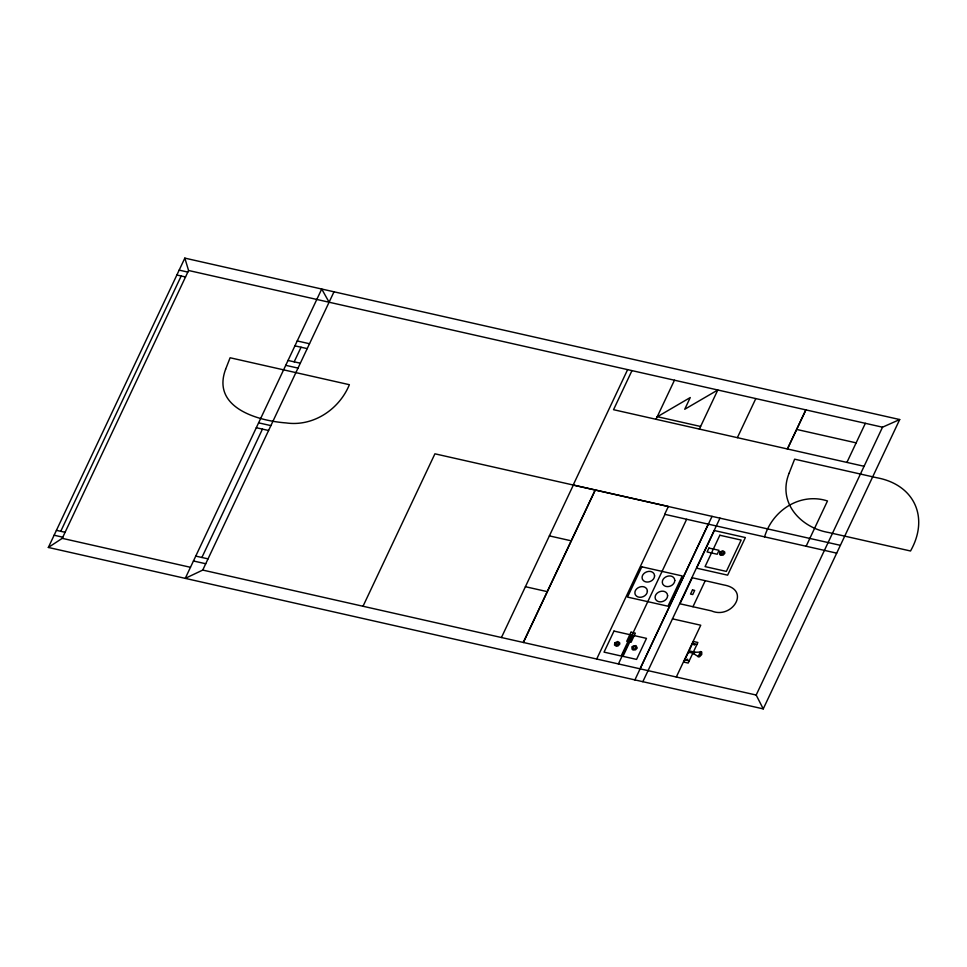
<?xml version="1.0" encoding="UTF-8"?>
<svg xmlns="http://www.w3.org/2000/svg" width="967" height="967" viewBox="0 0 967 967"><rect width="100%" height="100%" fill="white"/><g stroke="black" fill="none" stroke-linecap="round" stroke-linejoin="round"><path stroke-width="1.45" d="M48.35 547.455L184.83 258.116L899.709 419.545L763.241 708.884L48.35 547.455L62.239 538.341L188.577 270.494L184.83 258.116M60.752 531.318L181.192 275.994M201.898 557.476L262.444 429.118M294.173 361.827L301.063 347.238M329.094 302.224L321.721 289.024L185.253 578.363L202.744 570.071L334.002 291.804M363.012 606.261L434.92 453.813L668.354 506.49L664.667 514.299L836.697 553.148M627.619 369.636L573.189 485.035L840.383 545.328M501.438 637.531L573.346 485.071M631.959 370.627L613.537 409.694L864.075 466.287M523.28 642.451L595.213 489.967M523.389 642.475L595.285 490.027M656.025 419.291L674.458 380.224M699.371 429.07L717.792 390.003L684.733 409.271L690.257 397.546L657.161 416.874M596.699 659.035L664.921 514.396M618.409 663.942L686.63 519.303M737.374 437.652L755.807 398.597M640.033 668.826L708.255 524.187M634.896 679.91L712.038 516.354M642.837 681.699L719.98 518.143M692.964 606.732L705.245 580.683L723.824 584.95C751.347 589.713 731.922 619.678 711.567 610.926L679.982 603.795L692.263 577.758L705.245 580.696M676.32 677.009L700.749 625.226L672.488 618.844M692.638 653.619L688.178 663.06L683.778 662.069L693.484 641.496L697.884 642.487L693.46 651.867M694.004 653.934L694.838 652.169M764.571 536.854C772.391 510.371 800.241 492.13 827.486 500.966L806.127 546.246M846.923 462.407L865.356 423.328M763.241 708.884L756.182 695.043L882.52 427.196L899.709 419.545M188.577 270.494L882.52 427.196M179.161 270.131L187.828 272.09M176.852 275.015L185.519 276.973M796.651 429.433L856.146 442.862M657.258 416.68L700.591 426.471M297.232 340.964L309.5 343.732M294.923 345.848L307.204 348.616M288.033 360.449L300.314 363.217M285.736 365.333L298.017 368.101M258.6 422.845L270.881 425.613M256.303 427.728L268.584 430.496M549.377 535.887L571.328 540.843M525.407 586.703L547.358 591.659M692.493 643.575L696.905 644.566M689.06 650.864L695.273 652.266L701.74 652.036L701.74 654.478L699.467 656.859C695.757 656.109 693.121 651.553 688.226 652.628M684.793 659.917L689.229 660.848M195.757 556.098L208.038 558.866M193.448 560.981L205.729 563.749M56.424 530.339L65.091 532.297M54.116 535.222L62.782 537.181M62.239 538.341L190.475 567.303M202.744 570.071L756.182 695.043M687.09 659.47C686.546 661.585 688.77 658.515 687.09 659.47M700.954 652.447L700.459 654.949L698.089 656.798L700.579 651.516L700.954 652.447M694.741 644.082C695.14 645.787 692.952 644.916 694.741 644.082M647.407 591.127C647.237 596.736 638.353 599.806 635.295 594.717C632.636 588.335 643.563 583.355 646.947 589.193L647.407 591.127M654.586 575.885C654.429 581.493 645.545 584.564 642.487 579.475C639.828 573.093 650.743 568.112 654.139 573.951L654.586 575.885M667.629 595.696C667.46 601.293 658.575 604.375 655.517 599.286C652.858 592.904 663.785 587.924 667.17 593.762L667.629 595.696M674.809 580.454C674.652 586.05 665.767 589.133 662.709 584.044C660.05 577.662 670.965 572.682 674.362 578.52L674.809 580.454M225.613 369.261C211.326 407.615 257.621 420.79 286.027 422.917C313.175 426.834 339.199 409.524 349.377 384.697L230.11 357.766L225.613 369.261M789.084 473.31C777.263 502.489 800.579 527.74 828.586 532.491L910.527 550.997C929.432 517.671 914.577 484.527 876.549 477.686L794.62 459.18L789.084 473.31M641.798 566.807L627.51 597.086L667.967 606.212L682.243 575.945L641.798 566.807M613.972 631.076L604.037 652.133L621.152 656.001L631.088 634.944L613.972 631.076M614.746 642.91L614.529 645.098L616.45 646.27L618.106 645.896L619.799 644.058L619.629 642.68L617.708 641.508L614.746 642.91M615.749 643.333L616.209 645.134L618.638 643.986L617.949 642.644L615.749 643.333M631.028 632.188L626.725 641.302L631.064 642.281L635.355 633.167L631.028 632.188M632.902 635.307L622.978 656.339L636.564 659.409L646.488 638.365L632.902 635.307M632.176 646.85L631.971 649.026L632.998 650.005L635.549 649.836L637.229 647.987L636.032 645.642L633.482 645.811L632.176 646.85M633.18 647.261L633.059 648.506L634.159 649.183L636.068 647.914L634.872 646.464L633.18 647.261M714.323 530.532L696.578 568.149L727.631 575.16L745.376 537.555L714.323 530.532M708.92 548.047L707.082 551.952L717.2 554.236L719.037 550.332L708.92 548.047M692.493 589.93L690.547 594.064L692.735 594.56L694.681 590.414L692.493 589.93M719.847 535.247L705.064 566.602L726.374 571.412L741.157 540.057L719.847 535.247M719.786 552.133L719.569 554.321L720.596 555.288L723.147 555.131L724.839 553.281L724.67 551.903L722.748 550.731L719.786 552.133M720.79 552.556L721.249 554.357L723.679 553.209L722.482 551.746L720.79 552.556M805.862 409.899L787.428 448.954L805.862 409.899"/></g></svg>
